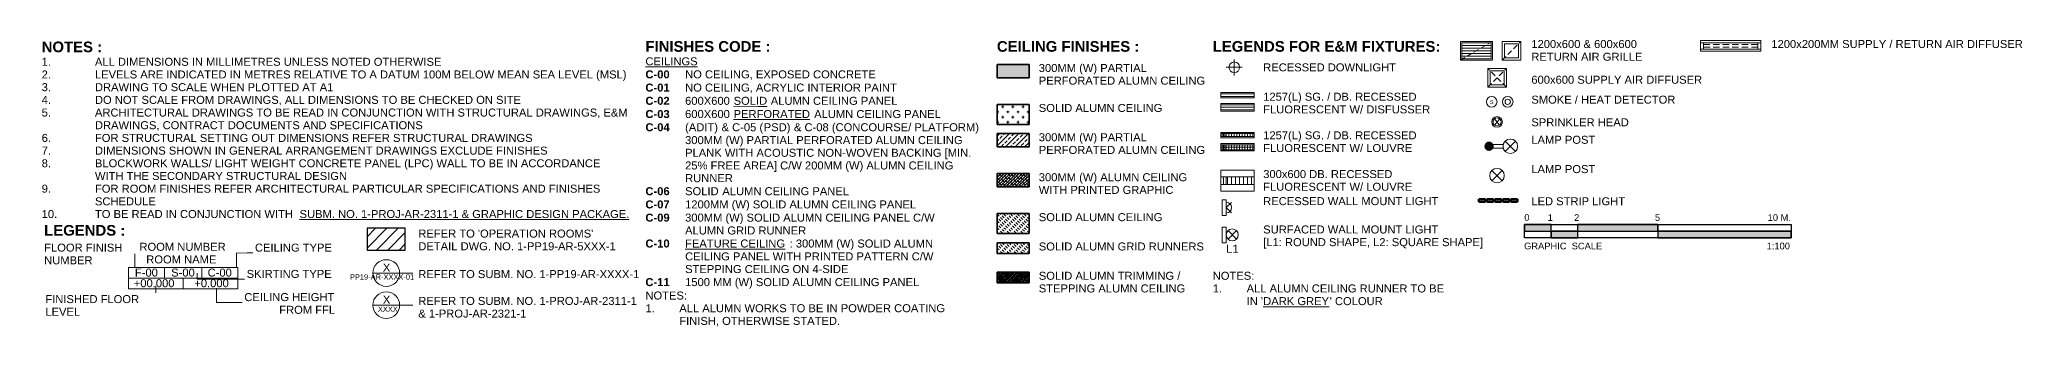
# Model space of a CAD drawing. Header units: millimetres. Extents: x -920221 to -841619, y -18676 to 22445.
# Drawn here: x -842363 to -841619, y -134 to -26 of the extents above; entities that cross this region are included whole.
import ezdxf

# ---------------------------------------------------------------- set-up
doc = ezdxf.new("R2010")
doc.units = ezdxf.units.MM
doc.linetypes.add('DPA_Hidden 50', pattern=[3, 2, -1])
doc.linetypes.add('Hidden - Short', pattern=[3.571875, 2.38125, -1.190625])
for name, color, linetype, lineweight in [('A-ANNO-NOTE', 3, 'Continuous', 25), ('A-DETL', 1, 'Continuous', 70), ('A-DETL-GENF', 2, 'Continuous', 35), ('A-DETL-THIN', 1, 'Continuous', 25), ('G-ANNO-TEXT', 3, 'Continuous', 9)]:
    doc.layers.add(name, color=color, linetype=linetype, lineweight=lineweight)
doc.styles.add('Arial_3', font='arial.ttf', dxfattribs={"height": 2.5})
doc.styles.add('Arial_4', font='arial.ttf', dxfattribs={"height": 3})
doc.styles.add('Arial_5', font='arial.ttf', dxfattribs={"height": 2})
doc.styles.add('Arial_6', font='arial.ttf', dxfattribs={"height": 1.5})
doc.styles.add('Arial_B', font='arialbd.ttf', dxfattribs={"height": 4})
doc.styles.add('Arial_B_1', font='arialbd.ttf', dxfattribs={"height": 3})
pattern_1 = [(135, (-842188.4941, 1.539), (-2.539928, 2e-16), [1.034, -2.558]), (135, (-842189.7641, 0.2694), (-2.539928, 2e-16), [1.034, -2.558]), (135, (-842190.3995, 2.174), (-2.539928, 2e-16), [0.51703, -3.075]), (135, (-842189.1291, 0.9044), (-2.539928, 2e-16), [1.034, -2.558]), (135, (-842188.2251, 0), (-2.539928, 2e-16), [0.51703, -3.075])]

# ---------------------------------------------------------------- blocks, each defined once
blk = doc.blocks.new('Graphic scale1 - Graphic scale 100-8746870-CRD_Legend Notes Part Plans - Ceiling Plan 1_100')
at = {"layer": 'A-ANNO-NOTE', "lineweight": 9}
h = blk.add_hatch(color=256, dxfattribs=at)
h.paths.add_polyline_path([(434.68, -98.08), (404.61, -98.08), (404.61, -95.59), (434.68, -95.59)])
h.paths.add_polyline_path([(394.68, -95.59), (394.68, -98.08), (384.68, -98.08), (384.68, -95.59)])
h = blk.add_hatch(color=256, dxfattribs=at)
h.paths.add_polyline_path([(484.68, -100.56), (434.68, -100.56), (434.68, -98.08), (484.68, -98.08)])
h.paths.add_polyline_path([(404.68, -98.08), (404.68, -100.56), (394.68, -100.56), (394.68, -98.08)])
at = {"layer": 'A-ANNO-NOTE'}
for p, q in [((384.68, -100.56), (384.68, -95.59)), ((384.68, -95.59), (484.68, -95.59)), ((394.68, -95.59), (384.68, -95.59)), ((384.68, -95.59), (384.68, -98.08)), ((394.68, -100.56), (394.68, -95.59)), ((394.68, -98.08), (394.68, -95.59)), ((404.61, -95.59), (404.61, -100.56)), ((434.68, -95.59), (404.61, -95.59)), ((404.61, -95.59), (404.61, -98.08)), ((434.68, -95.59), (434.68, -100.56)), ((434.68, -98.08), (434.68, -95.59)), ((484.68, -95.59), (484.68, -100.56)), ((384.68, -98.08), (484.68, -98.08)), ((384.68, -98.08), (394.68, -98.08)), ((484.68, -100.56), (384.68, -100.56)), ((404.68, -98.08), (394.68, -98.08)), ((394.68, -98.08), (394.68, -100.56)), ((394.68, -100.56), (404.68, -100.56)), ((404.61, -98.08), (434.68, -98.08)), ((404.68, -100.56), (404.68, -98.08)), ((484.68, -98.08), (434.68, -98.08)), ((434.68, -98.08), (434.68, -100.56)), ((434.68, -100.56), (484.68, -100.56)), ((484.68, -100.56), (484.68, -98.08))]:
    blk.add_line(p, q, dxfattribs=at)
at = {"layer": 'A-ANNO-NOTE', "lineweight": 9, "char_height": 2.5, "attachment_point": 1, "style": 'Arial_3'}
for s, insert, width in [('0', (384.63, -91.73), 2.3249), ('1', (393.4, -91.73), 2.3249), ('2', (403.31, -91.73), 2.3249), ('5', (433.62, -91.73), 2.3249), ('10 M.', (475.89, -91.73), 10.5021), ('GRAPHIC  SCALE', (384.56, -102.42), 35.4346), ('1:100', (475.5, -102.42), 10.5021)]:
    blk.add_mtext(s, dxfattribs=dict(at, insert=insert, width=width))

msp = doc.modelspace()

# ---------------------------------------------------------------- hatches: boundary and pattern name
at = {"layer": 'A-DETL-GENF'}
for points in [[(-841991.81, -40.49), (-841991.81, -35.49), (-842003.79, -35.49), (-842003.79, -40.49)], [(-841819.37, -67.6), (-841819.02, -67.56), (-841818.69, -67.42), (-841818.41, -67.2), (-841818.19, -66.92), (-841818.06, -66.59), (-841818.01, -66.24), (-841818.06, -65.89), (-841818.19, -65.56), (-841818.41, -65.28), (-841818.69, -65.06), (-841819.02, -64.93), (-841819.37, -64.88), (-841819.72, -64.93), (-841820.05, -65.06), (-841820.33, -65.28), (-841820.55, -65.56), (-841820.69, -65.89), (-841820.73, -66.24), (-841820.69, -66.59), (-841820.55, -66.92), (-841820.33, -67.2), (-841820.05, -67.42), (-841819.72, -67.56)]]:
    msp.add_hatch(color=7, dxfattribs=at).paths.add_polyline_path(points)
at = {"layer": 'A-DETL-GENF', "lineweight": 9}
h = msp.add_hatch(dxfattribs=at)
h.set_pattern_fill('FP_14', color=55, style=0, pattern_type=2)
h.set_pattern_definition([(0, (-842190.7651, 0), (1.905, 1.905), [0.9525, -2.857]), (90, (-842190.2888, -0.4763), (-1.905, 1.905), [0.9525, -2.857])])
h.paths.add_polyline_path([(-841991.81, -57.99), (-841991.81, -50.49), (-842003.79, -50.49), (-842003.79, -57.99)])
h = msp.add_hatch(dxfattribs=at)
h.set_pattern_fill('FP_10', color=253, style=0, pattern_type=2)
h.set_pattern_definition([(45, (-842190.765, 0), (-1.78191, 1.78191), []), (45, (-842188.983, 0), (-1.78191, 1.78191), [1.26, -0.63004])])
h.paths.add_polyline_path([(-841991.81, -66.49), (-841991.81, -61.49), (-842003.79, -61.49), (-842003.79, -66.49)])
h = msp.add_hatch(dxfattribs=at)
h.set_pattern_fill('FP_11', color=253, style=0, pattern_type=2)
h.set_pattern_definition([(45, (-842190.7651, 0), (-0.561266, 0.561266), []), (135, (-842190.7651, 0), (-1.6841516, 0.5616196), [1.984, -1.191])])
h.paths.add_polyline_path([(-841991.81, -81.49), (-841991.81, -76.49), (-842003.79, -76.49), (-842003.79, -81.49)])
at = {"layer": 'A-DETL-GENF'}
h = msp.add_hatch(color=7, dxfattribs=at)
h.paths.add_polyline_path([(-841820.73, -87.14), (-841820.73, -86.14), (-841823.23, -86.14), (-841823.23, -87.14)])
h.paths.add_polyline_path([(-841808.73, -87.14), (-841808.73, -86.14), (-841811.23, -86.14), (-841811.23, -87.14)])
h.paths.add_polyline_path([(-841814.23, -87.14), (-841811.73, -87.14), (-841811.73, -86.14), (-841814.23, -86.14)])
h.paths.add_polyline_path([(-841817.73, -87.14), (-841817.73, -86.14), (-841820.23, -86.14), (-841820.23, -87.14)])
h.paths.add_polyline_path([(-841817.23, -87.14), (-841814.73, -87.14), (-841814.73, -86.14), (-841817.23, -86.14)])
at = {"layer": 'A-DETL-GENF', "lineweight": 9}
h = msp.add_hatch(dxfattribs=at)
h.set_pattern_fill('FP_12', color=253, style=0, pattern_type=2)
h.set_pattern_definition(pattern_1)
h.paths.add_polyline_path([(-841991.81, -98.99), (-841991.81, -91.49), (-842003.79, -91.49), (-842003.79, -98.99)])
h = msp.add_hatch(dxfattribs=at)
h.set_pattern_fill('FP_9', color=10, style=0, pattern_type=2)
h.set_pattern_definition([(45, (-842190.765, 0), (-2.12132, 2.12132), [])])
h.paths.add_polyline_path([(-842225.76, -105.21), (-842225.76, -97.02), (-842240.05, -97.02), (-842240.05, -105.21)])
h = msp.add_hatch(dxfattribs=at)
h.set_pattern_fill('FP_12', color=253, style=0, pattern_type=2)
h.set_pattern_definition(pattern_1)
h.paths.add_polyline_path([(-841991.81, -106.49), (-841991.81, -102.49), (-842003.79, -102.49), (-842003.79, -106.49)])
h = msp.add_hatch(dxfattribs=at)
h.set_pattern_fill('FP_13', color=253, style=0, pattern_type=2)
h.set_pattern_definition([(45, (-842190.7651, 0), (-0.3367596, 0.3367596), []), (135, (-842190.7651, 0), (-1.0102788, 0.3367596), [1.191, -0.71437])])
h.paths.add_polyline_path([(-841991.81, -117.49), (-841991.81, -113.49), (-842003.79, -113.49), (-842003.79, -117.49)])

# ---------------------------------------------------------------- linework, layer by layer
at = {"layer": 'A-DETL', "lineweight": 9}
for p, q in [((-841830.12, -26.89), (-841818.12, -26.89)), ((-841830.12, -33.89), (-841830.12, -26.89)), ((-841818.62, -27.39), (-841829.62, -27.39)), ((-841829.62, -33.35), (-841829.62, -27.39)), ((-841818.62, -28.39), (-841829.62, -28.39)), ((-841818.62, -29.39), (-841829.62, -29.39)), ((-841818.62, -27.39), (-841818.62, -33.35)), ((-841818.12, -26.89), (-841818.12, -33.89)), ((-841807.46, -26.89), (-841814.46, -26.89)), ((-841814.46, -26.89), (-841814.46, -33.89)), ((-841813.58, -27.76), (-841813.58, -33.01)), ((-841808.33, -27.76), (-841813.58, -27.76)), ((-841808.33, -33.01), (-841808.33, -27.76)), ((-841807.46, -33.89), (-841807.46, -26.89)), ((-841740.12, -26.53), (-841717.46, -26.53)), ((-841740.12, -30.48), (-841740.12, -26.53)), ((-841740.12, -27.36), (-841717.46, -27.36)), ((-841738.9, -29.79), (-841738.9, -27.36)), ((-841718.62, -27.36), (-841718.62, -29.79)), ((-841717.46, -26.53), (-841717.46, -30.48)), ((-841911.88, -36.56), (-841917.88, -36.56)), ((-841914.88, -33.61), (-841914.88, -39.61)), ((-841818.12, -33.89), (-841830.12, -33.89)), ((-841818.62, -30.39), (-841829.62, -30.39)), ((-841818.62, -31.39), (-841829.62, -31.39)), ((-841818.62, -32.39), (-841829.62, -32.39)), ((-841818.62, -33.35), (-841829.62, -33.35)), ((-841812.79, -37.04), (-841819.79, -37.04)), ((-841819.79, -37.04), (-841819.79, -44.04)), ((-841814.46, -33.89), (-841807.46, -33.89)), ((-841813.58, -33.01), (-841808.33, -33.01)), ((-841812.79, -44.04), (-841812.79, -37.04)), ((-841717.46, -29.79), (-841740.12, -29.79)), ((-841717.46, -30.48), (-841740.12, -30.48)), ((-841819.79, -44.04), (-841812.79, -44.04)), ((-841818.91, -37.92), (-841818.91, -43.17)), ((-841813.66, -37.92), (-841818.91, -37.92)), ((-841818.91, -43.17), (-841813.66, -43.17)), ((-841813.66, -43.17), (-841813.66, -37.92)), ((-841919.88, -46.06), (-841907.38, -46.06)), ((-841919.88, -48.01), (-841919.88, -46.06)), ((-841919.88, -46.48), (-841907.38, -46.48)), ((-841907.38, -47.59), (-841919.88, -47.59)), ((-841907.38, -48.01), (-841919.88, -48.01)), ((-841919.88, -50.22), (-841907.38, -50.22)), ((-841919.88, -52.99), (-841919.88, -50.22)), ((-841919.88, -50.63), (-841907.38, -50.63)), ((-841907.38, -51.6), (-841919.88, -51.6)), ((-841907.38, -48.01), (-841907.38, -46.06)), ((-841907.38, -52.99), (-841907.38, -50.22)), ((-841907.38, -52.58), (-841919.88, -52.58)), ((-841907.38, -52.99), (-841919.88, -52.99)), ((-841817.37, -55.98), (-841815.4, -58.24)), ((-841815.36, -55.98), (-841817.33, -58.24)), ((-841919.88, -61.06), (-841907.38, -61.06)), ((-841919.88, -63.01), (-841919.88, -61.06)), ((-841919.88, -61.48), (-841907.38, -61.48)), ((-841919.88, -62.59), (-841919.88, -61.48)), ((-841907.38, -62.59), (-841919.88, -62.59)), ((-841907.38, -63.01), (-841919.88, -63.01)), ((-841919.88, -65.22), (-841907.38, -65.22)), ((-841919.88, -67.99), (-841919.88, -65.22)), ((-841919.88, -65.63), (-841907.38, -65.63)), ((-841919.88, -67.58), (-841919.88, -65.63)), ((-841907.38, -66.6), (-841919.88, -66.6)), ((-841919.38, -62.59), (-841919.38, -61.48)), ((-841919.38, -67.58), (-841919.38, -65.63)), ((-841918.88, -62.59), (-841918.88, -61.48)), ((-841918.88, -67.58), (-841918.88, -65.63)), ((-841918.38, -62.59), (-841918.38, -61.48)), ((-841918.38, -67.58), (-841918.38, -65.63)), ((-841917.88, -62.59), (-841917.88, -61.48)), ((-841917.88, -67.58), (-841917.88, -65.63)), ((-841916.88, -62.59), (-841916.88, -61.48)), ((-841916.88, -67.58), (-841916.88, -65.63)), ((-841915.88, -62.59), (-841915.88, -61.48)), ((-841915.88, -67.58), (-841915.88, -65.63)), ((-841914.88, -62.59), (-841914.88, -61.48)), ((-841914.88, -67.58), (-841914.88, -65.63)), ((-841913.88, -62.59), (-841913.88, -61.48)), ((-841913.88, -67.58), (-841913.88, -65.63)), ((-841912.88, -62.59), (-841912.88, -61.48)), ((-841912.88, -67.58), (-841912.88, -65.63)), ((-841911.88, -62.59), (-841911.88, -61.48)), ((-841911.88, -67.58), (-841911.88, -65.63)), ((-841910.88, -62.59), (-841910.88, -61.48)), ((-841910.88, -67.58), (-841910.88, -65.63)), ((-841909.88, -62.59), (-841909.88, -61.48)), ((-841909.88, -67.58), (-841909.88, -65.63)), ((-841908.88, -62.59), (-841908.88, -61.48)), ((-841908.88, -67.58), (-841908.88, -65.63)), ((-841907.88, -62.59), (-841907.88, -61.48)), ((-841907.88, -67.58), (-841907.88, -65.63)), ((-841907.38, -63.01), (-841907.38, -61.06)), ((-841907.38, -67.99), (-841907.38, -65.22)), ((-841814.02, -65.61), (-841818.17, -65.61)), ((-841809.45, -68.17), (-841813.3, -64.32)), ((-841813.3, -68.17), (-841809.45, -64.32)), ((-841907.38, -67.58), (-841919.88, -67.58)), ((-841907.38, -67.99), (-841919.88, -67.99)), ((-841813.99, -66.97), (-841818.22, -66.97)), ((-841919.88, -83.04), (-841919.88, -75.22)), ((-841919.88, -75.22), (-841907.38, -75.22)), ((-841919.88, -77.72), (-841907.38, -77.72)), ((-841907.38, -80.54), (-841919.88, -80.54)), ((-841918.94, -80.54), (-841918.94, -77.72)), ((-841917.94, -80.54), (-841917.94, -77.72)), ((-841917.44, -80.54), (-841917.44, -77.72)), ((-841915.94, -80.54), (-841915.94, -77.72)), ((-841914.44, -80.54), (-841914.44, -77.72)), ((-841912.94, -80.54), (-841912.94, -77.72)), ((-841911.44, -80.54), (-841911.44, -77.72)), ((-841909.94, -80.54), (-841909.94, -77.72)), ((-841908.44, -80.54), (-841908.44, -77.72)), ((-841907.38, -75.22), (-841907.38, -83.04)), ((-841814.45, -79.17), (-841818.3, -75.32)), ((-841818.3, -79.17), (-841814.45, -75.32)), ((-841907.38, -83.04), (-841919.88, -83.04)), ((-841919.38, -92.23), (-841919.38, -86.32)), ((-841917.88, -86.32), (-841919.38, -86.32)), ((-841917.88, -86.32), (-841917.88, -92.23)), ((-841917.88, -89.27), (-841915.94, -87.33)), ((-841917.88, -92.23), (-841919.38, -92.23)), ((-841919.38, -102.45), (-841919.38, -96.55)), ((-841917.88, -96.55), (-841919.38, -96.55)), ((-841917.88, -89.27), (-841915.94, -91.22)), ((-841917.88, -96.55), (-841917.88, -102.45)), ((-841917.88, -102.45), (-841919.38, -102.45)), ((-841917.22, -101.1), (-841914.03, -97.9)), ((-841917.22, -97.9), (-841914.03, -101.1)), ((-842334.01, -106.27), (-842360.57, -106.27)), ((-842327.2, -106.27), (-842334.01, -106.27)), ((-842327.2, -111.69), (-842327.2, -106.27)), ((-842289.04, -111.69), (-842289.04, -106.27)), ((-842289.04, -106.27), (-842253.12, -106.27)), ((-842329.49, -111.69), (-842288.49, -111.69)), ((-842329.49, -119.69), (-842329.49, -111.69)), ((-842329.49, -115.69), (-842288.49, -115.69)), ((-842319.33, -118.65), (-842319.33, -125.6)), ((-842315.99, -111.69), (-842315.99, -115.69)), ((-842308.99, -115.69), (-842308.99, -119.69)), ((-842303.78, -113.81), (-842303.78, -116.14)), ((-842303.78, -116.14), (-842253.12, -116.14)), ((-842301.99, -111.69), (-842301.99, -115.69)), ((-842288.49, -111.69), (-842288.49, -119.69)), ((-842237.87, -113.81), (-842222.87, -113.81)), ((-842329.66, -125.6), (-842360.57, -125.6)), ((-842319.33, -125.6), (-842329.66, -125.6)), ((-842288.49, -119.69), (-842329.49, -119.69)), ((-842296.54, -119.47), (-842296.54, -124.86)), ((-842296.54, -124.86), (-842253.12, -124.86)), ((-842237.87, -125.86), (-842222.87, -125.86))]:
    msp.add_line(p, q, dxfattribs=at)
at = {"layer": 'A-DETL', "linetype": 'DPA_Hidden 50', "lineweight": 9}
for p, q in [((-841818.12, -26.89), (-841830.12, -33.89)), ((-841814.46, -33.89), (-841807.46, -26.89)), ((-841812.79, -44.04), (-841819.79, -37.04)), ((-841819.79, -44.04), (-841812.79, -37.04))]:
    msp.add_line(p, q, dxfattribs=at)
at = {"layer": 'A-DETL', "linetype": 'Hidden - Short', "lineweight": 9}
for p, q in [((-841738.9, -28.08), (-841718.62, -28.08)), ((-841718.62, -28.96), (-841738.9, -28.96))]:
    msp.add_line(p, q, dxfattribs=at)
at = {"layer": 'A-DETL', "lineweight": 35}
for p, q in [((-841991.81, -35.49), (-842003.79, -35.49)), ((-842003.79, -35.49), (-842003.79, -40.49)), ((-841991.81, -40.49), (-841991.81, -35.49)), ((-842003.79, -40.49), (-841991.81, -40.49)), ((-841991.81, -50.49), (-842003.79, -50.49)), ((-842003.79, -50.49), (-842003.79, -57.99)), ((-841991.81, -57.99), (-841991.81, -50.49)), ((-842003.79, -57.99), (-841991.81, -57.99)), ((-841991.81, -61.49), (-842003.79, -61.49)), ((-842003.79, -61.49), (-842003.79, -66.49)), ((-842003.79, -66.49), (-841991.81, -66.49)), ((-841991.81, -66.49), (-841991.81, -61.49)), ((-841991.81, -76.49), (-842003.79, -76.49)), ((-842003.79, -76.49), (-842003.79, -81.49)), ((-842003.79, -81.49), (-841991.81, -81.49)), ((-841991.81, -81.49), (-841991.81, -76.49)), ((-841991.81, -91.49), (-842003.79, -91.49)), ((-842003.79, -91.49), (-842003.79, -98.99)), ((-841991.81, -98.99), (-841991.81, -91.49)), ((-842003.79, -98.99), (-841991.81, -98.99)), ((-841991.81, -102.49), (-842003.79, -102.49)), ((-842003.79, -102.49), (-842003.79, -106.49)), ((-841991.81, -106.49), (-841991.81, -102.49)), ((-842003.79, -106.49), (-841991.81, -106.49)), ((-841991.81, -113.49), (-842003.79, -113.49)), ((-842003.79, -113.49), (-842003.79, -117.49)), ((-842003.79, -117.49), (-841991.81, -117.49)), ((-841991.81, -117.49), (-841991.81, -113.49))]:
    msp.add_line(p, q, dxfattribs=at)
at = {"layer": 'A-DETL', "lineweight": 50}
for p, q in [((-841820.73, -86.14), (-841823.23, -86.14)), ((-841823.23, -86.14), (-841823.23, -87.14)), ((-841823.23, -87.14), (-841820.73, -87.14)), ((-841820.73, -87.14), (-841820.73, -86.14)), ((-841817.73, -86.14), (-841820.23, -86.14)), ((-841820.23, -86.14), (-841820.23, -87.14)), ((-841820.23, -87.14), (-841817.73, -87.14)), ((-841817.73, -87.14), (-841817.73, -86.14)), ((-841814.73, -86.14), (-841817.23, -86.14)), ((-841817.23, -86.14), (-841817.23, -87.14)), ((-841817.23, -87.14), (-841814.73, -87.14)), ((-841814.73, -87.14), (-841814.73, -86.14)), ((-841811.73, -86.14), (-841814.23, -86.14)), ((-841814.23, -86.14), (-841814.23, -87.14)), ((-841814.23, -87.14), (-841811.73, -87.14)), ((-841811.73, -87.14), (-841811.73, -86.14)), ((-841808.73, -86.14), (-841811.23, -86.14)), ((-841811.23, -86.14), (-841811.23, -87.14)), ((-841811.23, -87.14), (-841808.73, -87.14)), ((-841808.73, -87.14), (-841808.73, -86.14))]:
    msp.add_line(p, q, dxfattribs=at)
at = {"layer": 'A-DETL', "lineweight": 9}
for centre, radius in [((-841914.88, -36.56), 2), ((-841818.37, -49.55), 2), ((-841812.37, -49.55), 2), ((-841812.37, -49.55), 1), ((-841816.37, -57.09), 2), ((-841816.37, -57.09), 1.5), ((-841811.37, -66.24), 2.72), ((-841816.37, -77.24), 2.72), ((-841915.63, -99.5), 2.26), ((-842232.87, -113.81), 5), ((-842232.87, -125.86), 5)]:
    msp.add_circle(centre, radius, dxfattribs=at)
for centre, radius, start, end in [((-841819.37, -66.24), 1.36, 90, 270), ((-841819.37, -66.24), 1.36, 270, 90), ((-841917.88, -89.27), 2, 270, 90)]:
    msp.add_arc(centre, radius, start, end, dxfattribs=at)
at = {"layer": 'A-DETL', "lineweight": 50}
for start, end in [(360, 180), (180, 360)]:
    msp.add_arc((-841819.37, -66.24), 1.36, start, end, dxfattribs=at)
at = {"layer": 'A-DETL-THIN'}
for p, q in [((-842225.76, -97.02), (-842240.05, -97.02)), ((-842240.05, -97.02), (-842240.05, -105.21)), ((-842225.76, -105.21), (-842225.76, -97.02)), ((-842240.05, -105.21), (-842225.76, -105.21))]:
    msp.add_line(p, q, dxfattribs=at)

# ---------------------------------------------------------------- block references
at = {"layer": 'A-ANNO-NOTE', "lineweight": 9}
msp.add_blockref('Graphic scale1 - Graphic scale 100-8746870-CRD_Legend Notes Part Plans - Ceiling Plan 1_100', (-842190.77, 0), dxfattribs=at)

# ---------------------------------------------------------------- texts
at = {"layer": 'G-ANNO-TEXT', "color": 7, "attachment_point": 1}
for s, insert, char_height, width, style in [('NOTES :', (-842362.1, -26.91), 4, 27.6582, 'Arial_B'), ('FINISHES CODE :', (-842135.7, -26.74), 4, 57.2405, 'Arial_B'), ('CEILING FINISHES :', (-842003.9, -26.74), 4, 65.2574, 'Arial_B'), ('LEGENDS FOR E&M FIXTURES:', (-841922.97, -26.74), 4, 104.2194, 'Arial_B'), ('1200x600 & 600x600 ', (-841803.5, -26.34), 3, 50.2658, 'Arial_4'), ('1200x200MM SUPPLY / RETURN AIR DIFFUSER', (-841713.5, -26.34), 3, 115.7637, 'Arial_4'), ('\\LCEILINGS', (-842135.7, -32.84), 3, 24.0506, 'Arial_4'), ('300MM (W) PARTIAL ', (-841988.2, -35.34), 3, 51.5485, 'Arial_4'), ('RECESSED DOWNLIGHT', (-841904.05, -35.1), 3, 61.4894, 'Arial_4'), ('RETURN AIR GRILLE', (-841803.5, -31.11), 3, 51.2278, 'Arial_4'), ('C-00', (-842135.7, -37.73), 3, 11.1435, 'Arial_B_1'), ('C-01', (-842135.7, -42.69), 3, 11.1435, 'Arial_B_1'), ('^I^I', (-842126.51, -37.73), 3, 6.8945, 'Arial_4'), ('^I^I', (-842126.51, -42.69), 3, 6.8945, 'Arial_4'), ('NO CEILING, EXPOSED CONCRETE', (-842120.82, -37.73), 3, 87.7046, 'Arial_4'), ('NO CEILING, ACRYLIC INTERIOR PAINT', (-842120.82, -42.69), 3, 97.5654, 'Arial_4'), ('PERFORATED ALUMN CEILING  ', (-841988.2, -40.1), 3, 78.2447, 'Arial_4'), ('600x600 SUPPLY AIR DIFFUSER', (-841803.5, -39.75), 3, 78.6455, 'Arial_4'), ('C-02', (-842135.7, -47.66), 3, 11.1435, 'Arial_B_1'), ('^I^I', (-842126.51, -47.66), 3, 6.8945, 'Arial_4'), ('600X600 ', (-842120.82, -47.66), 3, 22.0464, 'Arial_4'), ('\\LSOLID', (-842102.63, -47.66), 3, 15.4726, 'Arial_4'), (' ALUMN CEILING PANEL ', (-842089.86, -47.66), 3, 61.2489, 'Arial_4'), ('SOLID ALUMN CEILING', (-841988.2, -50.34), 3, 56.9198, 'Arial_4'), ('1257(L) SG. / DB. RECESSED ', (-841904.05, -46.12), 3, 72.232, 'Arial_4'), ('FLUORESCENT W/ DISFUSSER', (-841904.05, -50.88), 3, 77.2025, 'Arial_4'), ('S', (-841819.06, -48.87), 1.5, 1.6835, 'Arial_6'), ('SMOKE / HEAT DETECTOR', (-841803.5, -47.22), 3, 66.5401, 'Arial_4'), ('C-03', (-842135.7, -52.62), 3, 11.1435, 'Arial_B_1'), ('C-04 ', (-842135.7, -57.58), 3, 12.5865, 'Arial_B_1'), ('^I^I', (-842126.51, -52.62), 3, 6.8945, 'Arial_4'), ('\\fArial|b1|i0|c0|p34|;^I', (-842125.32, -57.58), 3, 5.4515, 'Arial_B_1'), ('600X600 ', (-842120.82, -52.62), 3, 22.0464, 'Arial_4'), ('(', (-842120.82, -57.58), 3, 1.6835, 'Arial_4'), ('ADIT)', (-842119.43, -57.58), 3, 13.4683, 'Arial_4'), (' & C-05 (', (-842108.32, -57.58), 3, 20.6034, 'Arial_4'), ('\\LPERFORATED', (-842102.63, -52.62), 3, 35.1941, 'Arial_4'), ('PSD)', (-842091.32, -57.58), 3, 12.2658, 'Arial_4'), ('& C-08 (CONCOURSE/ PLATFORM)', (-842080.01, -57.58), 3, 85.1392, 'Arial_4'), (' ALUMN CEILING PANEL ', (-842073.59, -52.62), 3, 61.2489, 'Arial_4'), ('^I^I^I', (-842023.06, -52.62), 3, 13.789, 'Arial_4'), ('^I', (-842009.76, -57.58), 3, 3.6878, 'Arial_4'), ('SPRINKLER HEAD', (-841803.5, -55.72), 3, 44.8945, 'Arial_4'), ('^I^I^I', (-842135.7, -62.41), 3, 18.038, 'Arial_4'), ('300MM (W) PARTIAL PERFORATED ALUMN CEILING ', (-842120.82, -62.41), 3, 129.6329, 'Arial_4'), ('^I^I', (-842013.86, -62.41), 3, 8.6582, 'Arial_4'), ('300MM (W) PARTIAL ', (-841988.2, -61.34), 3, 51.5485, 'Arial_4'), ('PERFORATED ALUMN CEILING', (-841988.2, -66.1), 3, 76.6413, 'Arial_4'), ('1257(L) SG. / DB. RECESSED ', (-841904.05, -60.61), 3, 72.232, 'Arial_4'), ('FLUORESCENT W/ LOUVRE', (-841904.05, -65.38), 3, 68.9451, 'Arial_4'), ('LAMP POST', (-841803.5, -62.29), 3, 29.5823, 'Arial_4'), ('^I^I^I', (-842135.7, -67.17), 3, 18.038, 'Arial_4'), ('^I^I^I', (-842135.7, -71.93), 3, 18.038, 'Arial_4'), ('25% FREE AREA] C/W 200MM (W) ALUMN CEILING ', (-842120.82, -71.93), 3, 125.5443, 'Arial_4'), ('PLANK WITH ACOUSTIC NON-WOVEN BACKING [MIN. ', (-842120.82, -67.17), 3, 133.8818, 'Arial_4'), ('^I^I^I', (-842017.24, -71.93), 3, 12.7468, 'Arial_4'), ('^I', (-842010.36, -67.17), 3, 4.4093, 'Arial_4'), ('LAMP POST', (-841803.5, -73.29), 3, 29.5823, 'Arial_4'), ('^I^I^I', (-842135.7, -76.69), 3, 18.038, 'Arial_4'), ('C-06 ', (-842135.7, -81.59), 3, 12.5865, 'Arial_B_1'), ('^I', (-842125.32, -81.59), 3, 5.4515, 'Arial_4'), ('SOLID ', (-842120.82, -81.59), 3, 16.9156, 'Arial_4'), ('RUNNER ', (-842120.82, -76.69), 3, 23.3291, 'Arial_4'), ('ALUMN CEILING PANEL ', (-842106.86, -81.59), 3, 59.8059, 'Arial_4'), ('WITH PRINTED GRAPHIC ', (-841988.2, -81.1), 3, 63.8143, 'Arial_4'), ('300MM (W) ALUMN CEILING ', (-841988.2, -76.34), 3, 69.9873, 'Arial_4'), ('300x600 DB. RECESSED ', (-841904.05, -75.16), 3, 61.0084, 'Arial_4'), ('FLUORESCENT W/ LOUVRE', (-841904.05, -79.92), 3, 68.9451, 'Arial_4'), ('C-07 ', (-842135.7, -86.55), 3, 12.5865, 'Arial_B_1'), ('^I', (-842124.13, -86.55), 3, 4.0084, 'Arial_4'), ('1200MM (W) SOLID ALUMN CEILING PANEL', (-842120.82, -86.55), 3, 106.7046, 'Arial_4'), ('RECESSED WALL MOUNT LIGHT', (-841904.05, -85.32), 3, 81.0506, 'Arial_4'), ('LED STRIP LIGHT', (-841803.5, -85.37), 3, 43.3713, 'Arial_4'), ('^I^I^I', (-842135.7, -96.34), 3, 18.038, 'Arial_4'), ('C-09', (-842135.7, -91.51), 3, 11.1435, 'Arial_B_1'), ('^I^I', (-842126.51, -91.51), 3, 6.8945, 'Arial_B_1'), ('ALUMN GRID RUNNER', (-842120.82, -96.34), 3, 55.5569, 'Arial_4'), ('300MM (W) SOLID ALUMN CEILING PANEL C/W ', (-842120.82, -91.51), 3, 116.9662, 'Arial_4'), ('^I', (-842024.31, -91.51), 3, 3.2869, 'Arial_4'), ('SOLID ALUMN CEILING', (-841988.2, -91.34), 3, 56.9198, 'Arial_4'), ('SURFACED WALL MOUNT LIGHT', (-841904.05, -95.96), 3, 80.9704, 'Arial_4'), ('C-10', (-842135.7, -101.23), 3, 11.1435, 'Arial_B_1'), ('^I', (-842125.32, -101.23), 3, 5.4515, 'Arial_4'), ('\\LFEATURE CEILING', (-842120.82, -101.23), 3, 46.097, 'Arial_4'), (' : 300MM (W) SOLID ALUMN ', (-842082.79, -101.23), 3, 69.1856, 'Arial_4'), ('^I^I^I^I', (-842025.7, -101.23), 3, 23.0084, 'Arial_4'), ('SOLID ALUMN GRID RUNNERS', (-841988.2, -102.34), 3, 75.9198, 'Arial_4'), ('L1', (-841917.92, -103.19), 3, 5.7721, 'Arial_4'), ('[L1: ROUND SHAPE, L2: SQUARE SHAPE]', (-841904.05, -100.72), 3, 101.4135, 'Arial_4'), ('X', (-842234.16, -110.25), 3, 3.2869, 'Arial_4'), ('^I^I^I', (-842135.7, -106.06), 3, 18.038, 'Arial_4'), ('^I^I^I', (-842135.7, -110.82), 3, 18.038, 'Arial_4'), ('STEPPING CEILING ON 4-SIDE', (-842120.82, -110.82), 3, 75.3586, 'Arial_4'), ('CEILING PANEL WITH PRINTED PATTERN C/W ', (-842120.82, -106.06), 3, 116.6455, 'Arial_4'), ('+00.000', (-842327.55, -116.14), 3, 18.8397, 'Arial_4'), ('F-00', (-842327.14, -112.14), 3, 10.5823, 'Arial_4'), ('S-00', (-842313.52, -112.14), 3, 10.903, 'Arial_4'), ('+0.000', (-842304.86, -116.14), 3, 15.9536, 'Arial_4'), ('C-00', (-842299.87, -112.14), 3, 11.1435, 'Arial_4'), ('REFER TO SUBM. NO. 1-PP19-AR-XXXX-1', (-842220.86, -112.71), 3, 101.2531, 'Arial_4'), ('C-11', (-842135.7, -115.72), 3, 11.1435, 'Arial_B_1'), ('^I', (-842125.32, -115.72), 3, 5.4515, 'Arial_4'), ('1500 MM (W) SOLID ALUMN CEILING PANEL', (-842120.82, -115.72), 3, 108.1476, 'Arial_4'), ('SOLID ALUMN TRIMMING / ', (-841988.2, -113.34), 3, 66.6202, 'Arial_4'), ('STEPPING ALUMN CEILING', (-841988.2, -118.1), 3, 67.5823, 'Arial_4'), ('1.', (-841922.97, -118.1), 3, 15.3924, 'Arial_4'), ('NOTES:', (-841922.97, -113.34), 3, 19.2405, 'Arial_4'), ('ALL ALUMN CEILING RUNNER TO BE ', (-841910.27, -118.1), 3, 92.4346, 'Arial_4'), ('XXXX', (-842236.01, -126.39), 2, 9.2996, 'Arial_5'), ('X', (-842234.16, -122.3), 3, 3.2869, 'Arial_4'), ('REFER TO SUBM. NO. 1-PROJ-AR-2311-1 ', (-842220.86, -122.78), 3, 102.135, 'Arial_4'), ('1.', (-842135.7, -125.52), 3, 15.3924, 'Arial_4'), ('NOTES:', (-842135.7, -120.76), 3, 19.2405, 'Arial_4'), ('ALL ALUMN WORKS TO BE IN POWDER COATING ', (-842123, -125.52), 3, 124.5822, 'Arial_4'), ("IN '", (-841910.27, -122.86), 3, 7.5359, 'Arial_4'), ('\\LDARK GREY', (-841904.05, -122.86), 3, 30.2236, 'Arial_4'), ("' COLOUR", (-841879.11, -122.86), 3, 24.3713, 'Arial_4'), ('& 1-PROJ-AR-2321-1 ', (-842220.86, -127.54), 3, 51.2278, 'Arial_4'), ('FINISH, OTHERWISE STATED.', (-842123, -130.28), 3, 74.5569, 'Arial_4')]:
    msp.add_mtext(s, dxfattribs=dict(at, insert=insert, char_height=char_height, width=width, style=style))
at = {"layer": 'G-ANNO-TEXT', "color": 7, "char_height": 3, "width": 24.2097, "attachment_point": 1, "style": 'Arial_4', "bg_fill": 3, "box_fill_scale": 1.25, "bg_fill_color": 256, "bg_fill_true_color": 13158600, "bg_fill_transparency": 0}
for s, insert in [('6.', (-842362.1, -61.59)), ('9.', (-842362.1, -80.64))]:
    msp.add_mtext(s, dxfattribs=dict(at, insert=insert))

# ---------------------------------------------------------------- next in the draw order: texts
at = {"layer": 'G-ANNO-TEXT', "color": 7, "char_height": 3, "attachment_point": 1, "style": 'Arial_4', "bg_fill": 3, "box_fill_scale": 1.25, "bg_fill_color": 256, "bg_fill_true_color": 13158600, "bg_fill_transparency": 0}
for s, insert, width in [('1.', (-842362.1, -33.01), 24.2097), ('7.', (-842362.1, -66.35), 24.2097), ("REFER TO 'OPERATION ROOMS' ", (-842220.86, -97.5), 82.0928), ('ROOM NAME', (-842322.88, -107.2), 32.2278), ('SKIRTING TYPE', (-842285.24, -112.64), 39.2827), ('FINISHED FLOOR', (-842360.71, -122.1), 43.1308), ('CEILING HEIGHT', (-842286.11, -121.35), 41.5274)]:
    msp.add_mtext(s, dxfattribs=dict(at, insert=insert, width=width))

# ---------------------------------------------------------------- next in the draw order: texts
for s, insert, width in [('2.', (-842362.1, -37.77), 24.2097), ('8.', (-842362.1, -71.11), 24.2097), ('ROOM NUMBER', (-842325.44, -102.46), 39.6034), ('DETAIL DWG. NO. 1-PP19-AR-5XXX-1', (-842220.86, -102.26), 90.9114), ('LEVEL', (-842360.71, -126.86), 16.1139), ('FROM FFL', (-842273.01, -126.12), 25.654)]:
    msp.add_mtext(s, dxfattribs=dict(at, insert=insert, width=width))
at = {"layer": 'G-ANNO-TEXT', "color": 7, "insert": (-842246.49, -114.27), "char_height": 2, "width": 29.8228, "attachment_point": 1, "style": 'Arial_5'}
msp.add_mtext('PP19-AR-XXXX-01', dxfattribs=at)

# ---------------------------------------------------------------- next in the draw order: texts
at = {"layer": 'G-ANNO-TEXT', "color": 7, "char_height": 3, "attachment_point": 1, "style": 'Arial_4', "bg_fill": 3, "box_fill_scale": 1.25, "bg_fill_color": 256, "bg_fill_true_color": 13158600, "bg_fill_transparency": 0}
for s, insert, width in [('ALL DIMENSIONS IN MILLIMETRES UNLESS NOTED OTHERWISE', (-842342.12, -33.01), 160.097), ('3.', (-842362.1, -42.54), 24.2097), ('FLOOR FINISH', (-842361.16, -102.77), 35.9958), ('CEILING TYPE', (-842282.13, -102.77), 35.5148)]:
    msp.add_mtext(s, dxfattribs=dict(at, insert=insert, width=width))

# ---------------------------------------------------------------- next in the draw order: texts
for s, insert, width in [('LEVELS ARE INDICATED IN METRES RELATIVE TO A DATUM 100M BELOW MEAN SEA LEVEL (MSL)', (-842342.12, -37.77), 245.7172), ('4.', (-842362.1, -47.3), 24.2097), ('NUMBER', (-842361.16, -107.54), 22.2067)]:
    msp.add_mtext(s, dxfattribs=dict(at, insert=insert, width=width))
at = {"layer": 'G-ANNO-TEXT', "color": 7, "insert": (-842361.16, -95.78), "char_height": 4, "width": 37.1181, "attachment_point": 1, "style": 'Arial_B'}
msp.add_mtext('LEGENDS :', dxfattribs=at)

# ---------------------------------------------------------------- next in the draw order: texts
at = {"layer": 'G-ANNO-TEXT', "color": 7, "char_height": 3, "attachment_point": 1, "style": 'Arial_4', "bg_fill": 3, "box_fill_scale": 1.25, "bg_fill_color": 256, "bg_fill_true_color": 13158600, "bg_fill_transparency": 0}
for s, insert, width in [('DRAWING TO SCALE WHEN PLOTTED AT A1', (-842342.12, -42.54), 110.713), ('5.', (-842362.1, -52.06), 24.2097), ('10.', (-842362.1, -90.16), 24.2097)]:
    msp.add_mtext(s, dxfattribs=dict(at, insert=insert, width=width))

# ---------------------------------------------------------------- next in the draw order: texts
at = {"layer": 'G-ANNO-TEXT', "color": 7, "insert": (-842342.12, -47.3), "char_height": 3, "width": 196.6539, "attachment_point": 1, "style": 'Arial_4', "bg_fill": 3, "box_fill_scale": 1.25, "bg_fill_color": 256, "bg_fill_true_color": 13158600, "bg_fill_transparency": 0}
msp.add_mtext('DO NOT SCALE FROM DRAWINGS, ALL DIMENSIONS TO BE CHECKED ON SITE', dxfattribs=at)

# ---------------------------------------------------------------- next in the draw order: texts
at = {"layer": 'G-ANNO-TEXT', "color": 7, "insert": (-842342.12, -52.06), "char_height": 3, "width": 247.7214, "attachment_point": 1, "style": 'Arial_4', "bg_fill": 3, "box_fill_scale": 1.25, "bg_fill_color": 256, "bg_fill_true_color": 13158600, "bg_fill_transparency": 0}
msp.add_mtext('ARCHITECTURAL DRAWINGS TO BE READ IN CONJUNCTION WITH STRUCTURAL DRAWINGS, E&M ', dxfattribs=at)

# ---------------------------------------------------------------- next in the draw order: texts
at = {"layer": 'G-ANNO-TEXT', "color": 7, "insert": (-842342.12, -56.82), "char_height": 3, "width": 151.2784, "attachment_point": 1, "style": 'Arial_4', "bg_fill": 3, "box_fill_scale": 1.25, "bg_fill_color": 256, "bg_fill_true_color": 13158600, "bg_fill_transparency": 0}
msp.add_mtext('DRAWINGS, CONTRACT DOCUMENTS AND SPECIFICATIONS', dxfattribs=at)

# ---------------------------------------------------------------- next in the draw order: texts
at = {"layer": 'G-ANNO-TEXT', "color": 7, "insert": (-842342.12, -61.59), "char_height": 3, "width": 202.0252, "attachment_point": 1, "style": 'Arial_4', "bg_fill": 3, "box_fill_scale": 1.25, "bg_fill_color": 256, "bg_fill_true_color": 13158600, "bg_fill_transparency": 0}
msp.add_mtext('FOR STRUCTURAL SETTING OUT DIMENSIONS REFER STRUCTURAL DRAWINGS', dxfattribs=at)

# ---------------------------------------------------------------- next in the draw order: texts
at = {"layer": 'G-ANNO-TEXT', "color": 7, "insert": (-842342.12, -66.35), "char_height": 3, "width": 208.7594, "attachment_point": 1, "style": 'Arial_4', "bg_fill": 3, "box_fill_scale": 1.25, "bg_fill_color": 256, "bg_fill_true_color": 13158600, "bg_fill_transparency": 0}
msp.add_mtext('DIMENSIONS SHOWN IN GENERAL ARRANGEMENT DRAWINGS EXCLUDE FINISHES', dxfattribs=at)

# ---------------------------------------------------------------- next in the draw order: texts
at = {"layer": 'G-ANNO-TEXT', "color": 7, "insert": (-842342.12, -71.11), "char_height": 3, "width": 235.6961, "attachment_point": 1, "style": 'Arial_4', "bg_fill": 3, "box_fill_scale": 1.25, "bg_fill_color": 256, "bg_fill_true_color": 13158600, "bg_fill_transparency": 0}
msp.add_mtext('BLOCKWORK WALLS/ LIGHT WEIGHT CONCRETE PANEL (LPC) WALL TO BE IN ACCORDANCE ', dxfattribs=at)

# ---------------------------------------------------------------- next in the draw order: texts
at = {"layer": 'G-ANNO-TEXT', "color": 7, "insert": (-842342.12, -75.87), "char_height": 3, "width": 116.405, "attachment_point": 1, "style": 'Arial_4', "bg_fill": 3, "box_fill_scale": 1.25, "bg_fill_color": 256, "bg_fill_true_color": 13158600, "bg_fill_transparency": 0}
msp.add_mtext('WITH THE SECONDARY STRUCTURAL DESIGN', dxfattribs=at)

# ---------------------------------------------------------------- next in the draw order: texts
at = {"layer": 'G-ANNO-TEXT', "color": 7, "insert": (-842342.12, -80.64), "char_height": 3, "width": 234.2531, "attachment_point": 1, "style": 'Arial_4', "bg_fill": 3, "box_fill_scale": 1.25, "bg_fill_color": 256, "bg_fill_true_color": 13158600, "bg_fill_transparency": 0}
msp.add_mtext('FOR ROOM FINISHES REFER ARCHITECTURAL PARTICULAR SPECIFICATIONS AND FINISHES ', dxfattribs=at)

# ---------------------------------------------------------------- next in the draw order: texts
at = {"layer": 'G-ANNO-TEXT', "color": 7, "insert": (-842342.12, -85.4), "char_height": 3, "width": 27.9789, "attachment_point": 1, "style": 'Arial_4', "bg_fill": 3, "box_fill_scale": 1.25, "bg_fill_color": 256, "bg_fill_true_color": 13158600, "bg_fill_transparency": 0}
msp.add_mtext('SCHEDULE', dxfattribs=at)

# ---------------------------------------------------------------- next in the draw order: texts
at = {"layer": 'G-ANNO-TEXT', "color": 7, "insert": (-842342.12, -90.16), "char_height": 3, "width": 92.9958, "attachment_point": 1, "style": 'Arial_4', "bg_fill": 3, "box_fill_scale": 1.25, "bg_fill_color": 256, "bg_fill_true_color": 13158600, "bg_fill_transparency": 0}
msp.add_mtext('TO BE READ IN CONJUNCTION WITH ', dxfattribs=at)

# ---------------------------------------------------------------- next in the draw order: texts
at = {"layer": 'G-ANNO-TEXT', "color": 7, "insert": (-842265.39, -90.16), "char_height": 3, "width": 151.9198, "attachment_point": 1, "style": 'Arial_4', "bg_fill": 3, "box_fill_scale": 1.25, "bg_fill_color": 256, "bg_fill_true_color": 13158600, "bg_fill_transparency": 0}
msp.add_mtext('\\LSUBM. NO. 1-PROJ-AR-2311-1 & GRAPHIC DESIGN PACKAGE.', dxfattribs=at)

doc.saveas('drawing.dxf')
